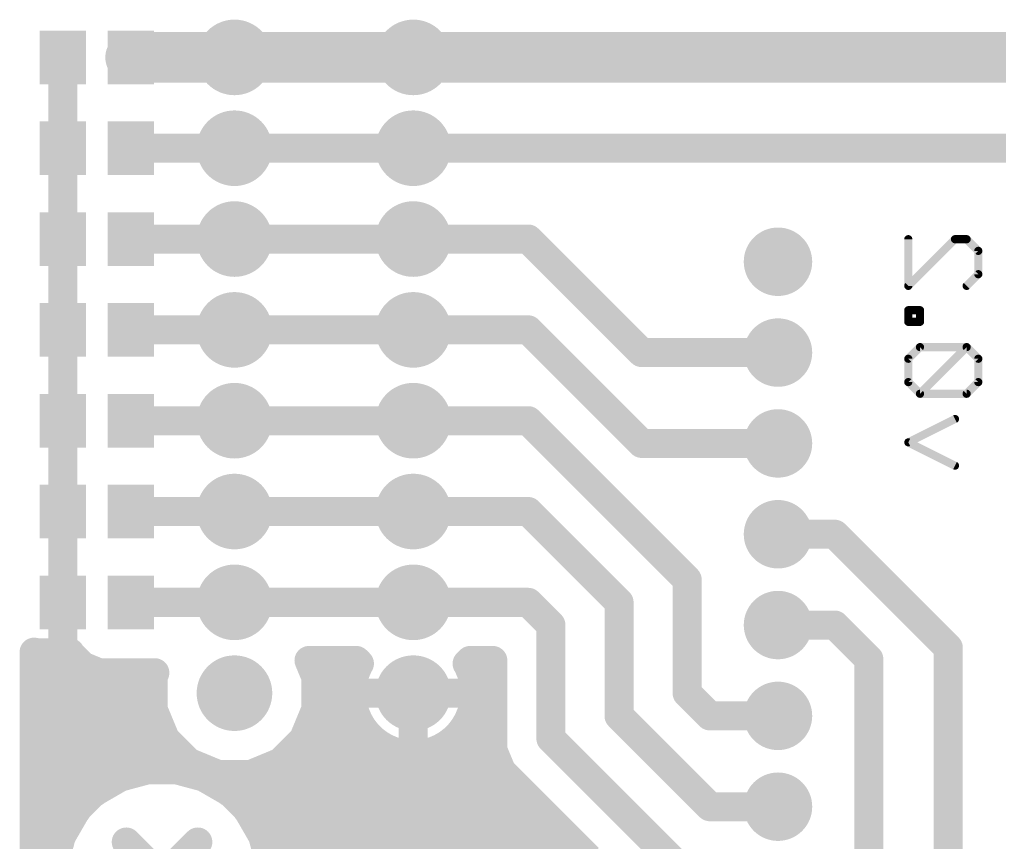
# Model space of a CAD drawing. Extents: x 1 to 49, y 1 to 49.
# Drawn here: x 1.02 to 28.42, y 25.99 to 49 of the extents above; entities that cross this region are included whole.
import ezdxf

# ---------------------------------------------------------------- set-up
doc = ezdxf.new("R2010")
doc.units = 0
doc.layers.add('16', color=175, linetype='CONTINUOUS')
doc.layers.add('17', color=82, linetype='CONTINUOUS')

# ---------------------------------------------------------------- blocks, each defined once
blk = doc.blocks.new('RECT')
blk.add_solid([(-0.5, -0.5), (0.5, -0.5), (-0.5, 0.5), (0.5, 0.5)])
blk = doc.blocks.new('ROUNDP')
at = {"const_width": 0.5}
blk.add_lwpolyline([(0, -0.25, 1), (0, 0.25, 1), (0, -0.25)], format="xyb", dxfattribs=at)

msp = doc.modelspace()

# ---------------------------------------------------------------- linework, layer by layer
at = {"layer": '16'}
for points, const_width in [([(12.025, 47.9425), (4.125, 47.9425)], 1.4224), ([(35.56, 47.9425), (12.025, 47.9425)], 1.4224), ([(2.225, 45.4025), (2.225, 47.4852)], 0.8128), ([(2.225, 47.4852), (2.225, 47.4851)], 0.8128), ([(2.225, 47.4851), (2.225, 46.5321)], 0.8128), ([(2.225, 47.1424), (2.225, 47.1424)], 0.8128), ([(2.225, 46.5321), (2.225, 45.4025)], 0.8128), ([(2.225, 46.3296), (2.225, 46.3296)], 0.8128), ([(2.225, 45.5168), (2.225, 45.5168)], 0.8128), ([(2.225, 45.4025), (2.225, 45.4025)], 0.8128), ([(2.225, 42.8625), (2.225, 45.4025)], 0.8128), ([(2.225, 45.4025), (2.225, 45.4025)], 0.8128), ([(2.225, 45.4025), (2.225, 43.9921)], 0.8128), ([(12.025, 45.4025), (4.125, 45.4025)], 0.8128), ([(34.925, 45.4025), (12.025, 45.4025)], 0.8128), ([(2.225, 44.704), (2.225, 44.704)], 0.8128), ([(2.225, 43.9921), (2.225, 42.8625)], 0.8128), ([(2.225, 43.8912), (2.225, 43.8912)], 0.8128), ([(2.225, 43.0784), (2.225, 43.0784)], 0.8128), ([(2.225, 42.8625), (2.225, 42.8625)], 0.8128), ([(2.225, 40.3225), (2.225, 42.8625)], 0.8128), ([(2.225, 42.8625), (2.225, 42.8625)], 0.8128), ([(2.225, 42.8625), (2.225, 41.4521)], 0.8128), ([(4.125, 42.8625), (12.025, 42.8625)], 0.8128), ([(12.025, 42.8625), (15.24, 42.8625)], 0.8128), ([(15.24, 42.8625), (18.415, 39.6875)], 0.8128), ([(25.8699, 42.8579), (25.8699, 41.5529)], 0.2286), ([(25.8699, 41.5529), (27.1749, 42.8579)], 0.2286), ([(27.1749, 42.8579), (27.5011, 42.8579)], 0.2286), ([(27.5011, 42.8579), (27.8274, 42.5317)], 0.2286), ([(2.225, 42.2656), (2.225, 42.2656)], 0.8128), ([(27.8274, 42.5317), (27.8274, 41.8792)], 0.2286), ([(27.8274, 41.8792), (27.5011, 41.5529)], 0.2286), ([(2.225, 41.4528), (2.225, 41.4528)], 0.8128), ([(2.225, 41.4521), (2.225, 40.3225)], 0.8128), ([(2.225, 40.64), (2.225, 40.64)], 0.8128), ([(26.1961, 40.8735), (25.8699, 40.8735)], 0.2286), ([(25.8699, 40.8735), (25.8699, 40.5472)], 0.2286), ([(26.1961, 40.5472), (26.1961, 40.8735)], 0.2286), ([(2.225, 40.3225), (2.225, 40.3225)], 0.8128), ([(2.225, 37.7825), (2.225, 40.3225)], 0.8128), ([(2.225, 40.3225), (2.225, 40.3225)], 0.8128), ([(2.225, 40.3225), (2.225, 38.9121)], 0.8128), ([(12.025, 40.3225), (4.125, 40.3225)], 0.8128), ([(12.025, 40.3225), (15.24, 40.3225)], 0.8128), ([(15.24, 40.3225), (18.415, 37.1475)], 0.8128), ([(25.8699, 40.5472), (26.1961, 40.5472)], 0.2286), ([(2.225, 39.8272), (2.225, 39.8272)], 0.8128), ([(18.415, 39.6875), (22.225, 39.6875)], 0.8128), ([(26.1961, 39.8409), (25.8699, 39.5146)], 0.2286), ([(27.5011, 39.8409), (26.1961, 39.8409)], 0.2286), ([(26.1961, 38.5359), (27.5011, 39.8409)], 0.2286), ([(27.8274, 39.5146), (27.5011, 39.8409)], 0.2286), ([(25.8699, 39.5146), (25.8699, 38.8621)], 0.2286), ([(27.8274, 38.8621), (27.8274, 39.5146)], 0.2286), ([(2.225, 39.0144), (2.225, 39.0144)], 0.8128), ([(2.225, 38.9121), (2.225, 37.7825)], 0.8128), ([(25.8699, 38.8621), (26.1961, 38.5359)], 0.2286), ([(27.5011, 38.5359), (27.8274, 38.8621)], 0.2286), ([(26.1961, 38.5359), (27.5011, 38.5359)], 0.2286), ([(2.225, 38.2016), (2.225, 38.2016)], 0.8128), ([(2.225, 37.7825), (2.225, 37.7825)], 0.8128), ([(2.225, 35.2425), (2.225, 37.7825)], 0.8128), ([(2.225, 37.7825), (2.225, 37.7825)], 0.8128), ([(2.225, 37.7825), (2.225, 36.6529)], 0.8128), ([(4.125, 37.7825), (12.025, 37.7825)], 0.8128), ([(12.025, 37.7825), (15.24, 37.7825)], 0.8128), ([(15.24, 37.7825), (19.685, 33.3375)], 0.8128), ([(25.8699, 37.177), (27.1749, 37.8295)], 0.2286), ([(2.225, 37.3888), (2.225, 37.3888)], 0.8128), ([(18.415, 37.1475), (22.225, 37.1475)], 0.8128), ([(27.1749, 36.5245), (25.8699, 37.177)], 0.2286), ([(2.225, 36.6529), (2.225, 35.2425)], 0.8128), ([(2.225, 36.576), (2.225, 36.576)], 0.8128), ([(2.225, 35.7632), (2.225, 35.7632)], 0.8128), ([(2.225, 34.1129), (2.225, 35.2425)], 0.8128), ([(2.225, 35.2425), (2.225, 35.2425)], 0.8128), ([(2.225, 35.2425), (2.225, 32.7025)], 0.8128), ([(2.225, 35.2425), (2.225, 35.2425)], 0.8128), ([(12.025, 35.2425), (4.125, 35.2425)], 0.8128), ([(12.025, 35.2425), (15.24, 35.2425)], 0.8128), ([(15.24, 35.2425), (17.78, 32.7025)], 0.8128), ([(2.225, 34.9504), (2.225, 34.9504)], 0.8128), ([(22.225, 34.6075), (23.8125, 34.6075)], 0.8128), ([(23.8125, 34.6075), (26.9875, 31.4325)], 0.8128), ([(2.225, 34.1376), (2.225, 34.1376)], 0.8128), ([(2.225, 32.7025), (2.225, 34.1129)], 0.8128), ([(2.225, 33.3248), (2.225, 33.3248)], 0.8128), ([(19.685, 33.3375), (19.685, 30.1625)], 0.8128), ([(2.225, 32.7025), (2.225, 32.7025)], 0.8128), ([(2.225, 31.2921), (2.225, 32.7025)], 0.8128), ([(2.225, 32.7025), (2.225, 32.7025)], 0.8128), ([(2.225, 32.7025), (2.225, 31.2921)], 0.8128), ([(2.225, 32.512), (2.225, 32.512)], 0.8128), ([(4.125, 32.7025), (12.025, 32.7025)], 0.8128), ([(12.025, 32.7025), (15.24, 32.7025)], 0.8128), ([(15.24, 32.7025), (15.875, 32.0675)], 0.8128), ([(17.78, 32.7025), (17.78, 29.5275)], 0.8128), ([(15.875, 32.0675), (15.875, 28.8925)], 0.8128), ([(23.8125, 32.0675), (22.225, 32.0675)], 0.8128), ([(24.765, 31.115), (23.8125, 32.0675)], 0.8128), ([(2.225, 31.6992), (2.225, 31.6992)], 0.8128), ([(26.9875, 31.4325), (26.9875, 10.16)], 0.8128), ([(1.4224, 1.4224), (1.4224, 31.3095)], 0.8128), ([(1.4224, 31.3095), (1.51, 31.2921)], 0.8128), ([(1.51, 31.2921), (2.225, 31.2921)], 0.8128), ([(2.225, 31.2921), (2.4289, 31.2921)], 0.8128), ([(2.4289, 31.2921), (2.4414, 31.2619)], 0.8128), ([(2.4414, 31.2619), (2.7844, 30.9189)], 0.8128), ([(24.765, 31.115), (24.765, 10.4775)], 0.8128), ([(1.4224, 30.8864), (2.8629, 30.8864)], 0.8128), ([(2.7844, 30.9189), (3.2325, 30.7333)], 0.8128), ([(9.3014, 30.6153), (9.1102, 31.0769)], 0.8128), ([(9.1102, 31.0769), (10.4313, 31.0769)], 0.8128), ([(9.1891, 30.8864), (10.4657, 30.8864)], 0.8128), ([(10.4812, 30.9238), (10.3951, 30.7158)], 0.8128), ([(10.4313, 31.0769), (10.519, 30.9892)], 0.8128), ([(10.519, 30.9892), (10.4812, 30.9238)], 0.8128), ([(13.531, 30.9892), (13.6187, 31.0769)], 0.8128), ([(13.5688, 30.9238), (13.531, 30.9892)], 0.8128), ([(13.6549, 30.7158), (13.5688, 30.9238)], 0.8128), ([(13.5843, 30.8864), (14.2494, 30.8864)], 0.8128), ([(13.6187, 31.0769), (14.2494, 31.0769)], 0.8128), ([(14.2494, 31.0769), (14.2494, 28.5691)], 0.8128), ([(3.2325, 30.7333), (4.7975, 30.7333)], 0.8128), ([(4.7975, 30.7333), (4.7486, 30.6153)], 0.8128), ([(4.7486, 30.6153), (4.7486, 29.7097)], 0.8128), ([(9.3014, 29.7097), (9.3014, 30.6153)], 0.8128), ([(10.3951, 30.7158), (10.3368, 30.4983)], 0.8128), ([(13.7132, 30.4983), (13.6549, 30.7158)], 0.8128), ([(10.3368, 30.4983), (10.3074, 30.2751)], 0.8128), ([(13.7426, 30.2751), (13.7132, 30.4983)], 0.8128), ([(1.4224, 30.0736), (4.7486, 30.0736)], 0.8128), ([(9.3014, 30.0736), (10.3074, 30.0736)], 0.8128), ([(10.3074, 30.2751), (10.3074, 30.1625)], 0.8128), ([(10.3074, 30.1625), (12.025, 30.1625)], 0.8128), ([(12.025, 30.1625), (10.3074, 30.1625)], 0.8128), ([(10.3074, 30.1625), (10.3074, 30.0499)], 0.8128), ([(10.3074, 30.0499), (10.3368, 29.8267)], 0.8128), ([(12.025, 30.1625), (12.025, 30.1625)], 0.8128), ([(12.025, 28.4449), (12.025, 30.1625)], 0.8128), ([(12.025, 30.1625), (12.025, 30.1625)], 0.8128), ([(12.025, 30.1625), (12.025, 28.4449)], 0.8128), ([(13.7426, 30.1625), (12.025, 30.1625)], 0.8128), ([(12.025, 30.1625), (12.025, 30.1625)], 0.8128), ([(12.025, 30.1625), (13.7426, 30.1625)], 0.8128), ([(12.025, 30.0736), (12.025, 30.0736)], 0.8128), ([(13.7132, 29.8267), (13.7426, 30.0499)], 0.8128), ([(13.7426, 30.1625), (13.7426, 30.2751)], 0.8128), ([(13.7426, 30.0499), (13.7426, 30.1625)], 0.8128), ([(13.7426, 30.0736), (14.2494, 30.0736)], 0.8128), ([(19.685, 30.1625), (20.32, 29.5275)], 0.8128), ([(10.3368, 29.8267), (10.3951, 29.6092)], 0.8128), ([(13.6549, 29.6092), (13.7132, 29.8267)], 0.8128), ([(4.7486, 29.7097), (5.0952, 28.873)], 0.8128), ([(8.9548, 28.873), (9.3014, 29.7097)], 0.8128), ([(10.3951, 29.6092), (10.4812, 29.4012)], 0.8128), ([(13.5688, 29.4012), (13.6549, 29.6092)], 0.8128), ([(17.78, 29.5275), (20.32, 26.9875)], 0.8128), ([(20.32, 29.5275), (22.225, 29.5275)], 0.8128), ([(1.4224, 29.2608), (4.9345, 29.2608)], 0.8128), ([(9.1155, 29.2608), (10.5623, 29.2608)], 0.8128), ([(10.4812, 29.4012), (10.5938, 29.2062)], 0.8128), ([(10.5938, 29.2062), (10.7309, 29.0276)], 0.8128), ([(12.025, 29.2608), (12.025, 29.2608)], 0.8128), ([(13.3191, 29.0276), (13.4562, 29.2062)], 0.8128), ([(13.4562, 29.2062), (13.5688, 29.4012)], 0.8128), ([(13.4877, 29.2608), (14.2494, 29.2608)], 0.8128), ([(10.7309, 29.0276), (10.8901, 28.8684)], 0.8128), ([(13.1599, 28.8684), (13.3191, 29.0276)], 0.8128), ([(5.0952, 28.873), (5.7355, 28.2327)], 0.8128), ([(8.3145, 28.2327), (8.9548, 28.873)], 0.8128), ([(10.8901, 28.8684), (11.0687, 28.7313)], 0.8128), ([(11.0687, 28.7313), (11.2637, 28.6187)], 0.8128), ([(12.7863, 28.6187), (12.9813, 28.7313)], 0.8128), ([(12.9813, 28.7313), (13.1599, 28.8684)], 0.8128), ([(15.875, 28.8925), (20.32, 24.4475)], 0.8128), ([(1.4224, 28.448), (5.5202, 28.448)], 0.8128), ([(8.5298, 28.448), (11.8889, 28.448)], 0.8128), ([(11.2637, 28.6187), (11.4717, 28.5326)], 0.8128), ([(11.4717, 28.5326), (11.6892, 28.4743)], 0.8128), ([(11.6892, 28.4743), (11.9124, 28.4449)], 0.8128), ([(11.9124, 28.4449), (12.025, 28.4449)], 0.8128), ([(12.025, 28.448), (12.025, 28.448)], 0.8128), ([(12.025, 28.4449), (12.1376, 28.4449)], 0.8128), ([(12.1376, 28.4449), (12.3608, 28.4743)], 0.8128), ([(12.1611, 28.448), (14.2996, 28.448)], 0.8128), ([(12.3608, 28.4743), (12.5783, 28.5326)], 0.8128), ([(12.5783, 28.5326), (12.7863, 28.6187)], 0.8128), ([(14.2494, 28.5691), (14.4969, 27.9717)], 0.8128), ([(5.7355, 28.2327), (6.5722, 27.8861)], 0.8128), ([(7.4778, 27.8861), (8.3145, 28.2327)], 0.8128), ([(4.6021, 28.0224), (3.8334, 27.8164)], 0.8128), ([(5.3979, 28.0224), (4.6021, 28.0224)], 0.8128), ([(6.1666, 27.8164), (5.3979, 28.0224)], 0.8128), ([(6.5722, 27.8861), (7.4778, 27.8861)], 0.8128), ([(14.4969, 27.9717), (16.9269, 25.5417)], 0.8128), ([(1.4224, 27.6352), (3.5195, 27.6352)], 0.8128), ([(3.8334, 27.8164), (3.1442, 27.4185)], 0.8128), ([(6.8558, 27.4185), (6.1666, 27.8164)], 0.8128), ([(6.4805, 27.6352), (14.8334, 27.6352)], 0.8128), ([(3.0792, 27.3781), (2.6219, 26.9208)], 0.8128), ([(3.1212, 27.3955), (3.0792, 27.3781)], 0.8128), ([(3.1442, 27.4185), (3.1212, 27.3955)], 0.8128), ([(6.8788, 27.3955), (6.8558, 27.4185)], 0.8128), ([(6.9208, 27.3781), (6.8788, 27.3955)], 0.8128), ([(7.3781, 26.9208), (6.9208, 27.3781)], 0.8128), ([(1.4224, 26.8224), (2.5622, 26.8224)], 0.8128), ([(2.5815, 26.8558), (2.1836, 26.1666)], 0.8128), ([(2.6045, 26.8788), (2.5815, 26.8558)], 0.8128), ([(2.6219, 26.9208), (2.6045, 26.8788)], 0.8128), ([(7.3955, 26.8788), (7.3781, 26.9208)], 0.8128), ([(7.4185, 26.8558), (7.3955, 26.8788)], 0.8128), ([(7.8164, 26.1666), (7.4185, 26.8558)], 0.8128), ([(7.4378, 26.8224), (15.6462, 26.8224)], 0.8128), ([(20.32, 26.9875), (22.225, 26.9875)], 0.8128), ([(1.4224, 26.0096), (2.1415, 26.0096)], 0.8128), ([(2.1836, 26.1666), (1.9776, 25.3979)], 0.8128), ([(4, 26), (5, 25)], 0.8128), ([(6, 26), (5, 25)], 0.8128), ([(8.0224, 25.3979), (7.8164, 26.1666)], 0.8128), ([(7.8585, 26.0096), (16.459, 26.0096)], 0.8128)]:
    msp.add_lwpolyline(points, dxfattribs=dict(at, const_width=const_width))
for points, const_width in [([(4.125, 48.2981, 1), (4.125, 47.5869)], 0.7112), ([(12.025, 48.2981, 1), (12.025, 47.5869)], 0.7112), ([(12.025, 47.5869, 1), (12.025, 48.2981)], 0.7112), ([(2.4282, 47.4852, 1), (2.0218, 47.4852)], 0.4064), ([(2.4136, 47.5606, 1), (2.0363, 47.4097)], 0.4064), ([(2.4282, 47.4851, 1), (2.0218, 47.4851)], 0.4064), ([(2.0363, 47.4096, 1), (2.4137, 47.5606)], 0.4064), ([(2.225, 47.3456, 1), (2.225, 46.9392)], 0.4064), ([(2.225, 46.9392, 1), (2.225, 47.3456)], 0.4064), ([(2.4282, 46.5321, 1), (2.0218, 46.5321)], 0.4064), ([(2.225, 46.5328, 1), (2.225, 46.1264)], 0.4064), ([(2.0218, 46.5321, 1), (2.4282, 46.5321)], 0.4064), ([(2.225, 46.1264, 1), (2.225, 46.5328)], 0.4064), ([(2.225, 45.72, 1), (2.225, 45.3136)], 0.4064), ([(2.225, 45.6057, 1), (2.225, 45.1993)], 0.4064), ([(2.4282, 45.4025, 1), (2.0218, 45.4025)], 0.4064), ([(2.225, 45.6057, 1), (2.225, 45.1993)], 0.4064), ([(2.4282, 45.4025, 1), (2.0218, 45.4025)], 0.4064), ([(2.225, 45.3136, 1), (2.225, 45.72)], 0.4064), ([(2.225, 45.1993, 1), (2.225, 45.6057)], 0.4064), ([(2.225, 45.1993, 1), (2.225, 45.6057)], 0.4064), ([(4.125, 45.6057, 1), (4.125, 45.1993)], 0.4064), ([(12.025, 45.6057, 1), (12.025, 45.1993)], 0.4064), ([(12.025, 45.1993, 1), (12.025, 45.6057)], 0.4064), ([(2.0218, 45.4025, 1), (2.4282, 45.4025)], 0.4064), ([(2.0218, 45.4025, 1), (2.4282, 45.4025)], 0.4064), ([(2.225, 44.9072, 1), (2.225, 44.5008)], 0.4064), ([(2.225, 44.5008, 1), (2.225, 44.9072)], 0.4064), ([(2.4282, 43.9921, 1), (2.0218, 43.9921)], 0.4064), ([(2.225, 44.0944, 1), (2.225, 43.688)], 0.4064), ([(2.0218, 43.9921, 1), (2.4282, 43.9921)], 0.4064), ([(2.225, 43.688, 1), (2.225, 44.0944)], 0.4064), ([(2.225, 43.2816, 1), (2.225, 42.8752)], 0.4064), ([(2.225, 42.8752, 1), (2.225, 43.2816)], 0.4064), ([(2.225, 43.0657, 1), (2.225, 42.6593)], 0.4064), ([(2.4282, 42.8625, 1), (2.0218, 42.8625)], 0.4064), ([(2.225, 43.0657, 1), (2.225, 42.6593)], 0.4064), ([(2.4282, 42.8625, 1), (2.0218, 42.8625)], 0.4064), ([(2.0218, 42.8625, 1), (2.4282, 42.8625)], 0.4064), ([(2.0218, 42.8625, 1), (2.4282, 42.8625)], 0.4064), ([(2.225, 42.6593, 1), (2.225, 43.0657)], 0.4064), ([(2.225, 42.6593, 1), (2.225, 43.0657)], 0.4064), ([(4.125, 43.0657, 1), (4.125, 42.6593)], 0.4064), ([(12.025, 43.0657, 1), (12.025, 42.6593)], 0.4064), ([(12.025, 42.6593, 1), (12.025, 43.0657)], 0.4064), ([(15.3837, 43.0062, 1), (15.0963, 42.7188)], 0.4064), ([(15.24, 42.6593, 1), (15.24, 43.0657)], 0.4064), ([(25.9271, 42.8579, 1), (25.8128, 42.8579)], 0.1143), ([(27.1749, 42.9151, 1), (27.1749, 42.8008)], 0.1143), ([(27.2153, 42.8175, 1), (27.1345, 42.8983)], 0.1143), ([(27.5415, 42.8983, 1), (27.4607, 42.8175)], 0.1143), ([(27.5011, 42.8008, 1), (27.5011, 42.9151)], 0.1143), ([(2.225, 42.4688, 1), (2.225, 42.0624)], 0.4064), ([(2.225, 42.0624, 1), (2.225, 42.4688)], 0.4064), ([(27.8845, 42.5317, 1), (27.7702, 42.5317)], 0.1143), ([(27.787, 42.4913, 1), (27.8678, 42.5721)], 0.1143), ([(27.7702, 41.8792, 1), (27.8845, 41.8792)], 0.1143), ([(27.8678, 41.8388, 1), (27.787, 41.9196)], 0.1143), ([(2.225, 41.656, 1), (2.225, 41.2496)], 0.4064), ([(2.4282, 41.4521, 1), (2.0218, 41.4521)], 0.4064), ([(2.0218, 41.4521, 1), (2.4282, 41.4521)], 0.4064), ([(2.225, 41.2496, 1), (2.225, 41.656)], 0.4064), ([(25.8295, 41.5933, 1), (25.9103, 41.5125)], 0.1143), ([(27.4607, 41.5933, 1), (27.5415, 41.5125)], 0.1143), ([(25.8128, 41.5529, 1), (25.9271, 41.5529)], 0.1143), ([(2.225, 40.8432, 1), (2.225, 40.4368)], 0.4064), ([(2.225, 40.4368, 1), (2.225, 40.8432)], 0.4064), ([(25.9271, 40.8735, 1), (25.8128, 40.8735)], 0.1143), ([(25.8699, 40.9306, 1), (25.8699, 40.8163)], 0.1143), ([(26.2533, 40.8735, 1), (26.139, 40.8735)], 0.1143), ([(26.1961, 40.8163, 1), (26.1961, 40.9306)], 0.1143), ([(2.225, 40.5257, 1), (2.225, 40.1193)], 0.4064), ([(2.4282, 40.3225, 1), (2.0218, 40.3225)], 0.4064), ([(2.225, 40.5257, 1), (2.225, 40.1193)], 0.4064), ([(2.4282, 40.3225, 1), (2.0218, 40.3225)], 0.4064), ([(2.225, 40.1193, 1), (2.225, 40.5257)], 0.4064), ([(2.225, 40.1193, 1), (2.225, 40.5257)], 0.4064), ([(4.125, 40.5257, 1), (4.125, 40.1193)], 0.4064), ([(12.025, 40.5257, 1), (12.025, 40.1193)], 0.4064), ([(12.025, 40.1193, 1), (12.025, 40.5257)], 0.4064), ([(15.3837, 40.4662, 1), (15.0963, 40.1788)], 0.4064), ([(15.24, 40.1193, 1), (15.24, 40.5257)], 0.4064), ([(25.8699, 40.6044, 1), (25.8699, 40.4901)], 0.1143), ([(25.8128, 40.5472, 1), (25.9271, 40.5472)], 0.1143), ([(26.139, 40.5472, 1), (26.2533, 40.5472)], 0.1143), ([(26.1961, 40.4901, 1), (26.1961, 40.6044)], 0.1143), ([(2.0218, 40.3225, 1), (2.4282, 40.3225)], 0.4064), ([(2.0218, 40.3225, 1), (2.4282, 40.3225)], 0.4064), ([(2.225, 40.0304, 1), (2.225, 39.624)], 0.4064), ([(2.225, 39.624, 1), (2.225, 40.0304)], 0.4064), ([(18.415, 39.8907, 1), (18.415, 39.4843)], 0.4064), ([(18.2713, 39.5438, 1), (18.5587, 39.8312)], 0.4064), ([(22.225, 39.4843, 1), (22.225, 39.8907)], 0.4064), ([(26.1961, 39.898, 1), (26.1961, 39.7837)], 0.1143), ([(26.2366, 39.8005, 1), (26.1557, 39.8813)], 0.1143), ([(27.5415, 39.8813, 1), (27.4607, 39.8005)], 0.1143), ([(27.5415, 39.8005, 1), (27.4607, 39.8813)], 0.1143), ([(27.5011, 39.7837, 1), (27.5011, 39.898)], 0.1143), ([(25.9271, 39.5146, 1), (25.8128, 39.5146)], 0.1143), ([(25.8295, 39.555, 1), (25.9103, 39.4742)], 0.1143), ([(27.8845, 39.5146, 1), (27.7702, 39.5146)], 0.1143), ([(27.787, 39.4742, 1), (27.8678, 39.555)], 0.1143), ([(2.225, 39.2176, 1), (2.225, 38.8112)], 0.4064), ([(2.4282, 38.9121, 1), (2.0218, 38.9121)], 0.4064), ([(2.225, 38.8112, 1), (2.225, 39.2176)], 0.4064), ([(2.0218, 38.9121, 1), (2.4282, 38.9121)], 0.4064), ([(25.9103, 38.9025, 1), (25.8295, 38.8217)], 0.1143), ([(25.8128, 38.8621, 1), (25.9271, 38.8621)], 0.1143), ([(27.7702, 38.8621, 1), (27.8845, 38.8621)], 0.1143), ([(27.8678, 38.8217, 1), (27.787, 38.9025)], 0.1143), ([(26.1961, 38.593, 1), (26.1961, 38.4787)], 0.1143), ([(27.5011, 38.4787, 1), (27.5011, 38.593)], 0.1143), ([(2.225, 38.4048, 1), (2.225, 37.9984)], 0.4064), ([(2.225, 37.9984, 1), (2.225, 38.4048)], 0.4064), ([(26.1557, 38.5763, 1), (26.2366, 38.4955)], 0.1143), ([(26.1557, 38.4955, 1), (26.2366, 38.5763)], 0.1143), ([(27.4607, 38.5763, 1), (27.5415, 38.4955)], 0.1143), ([(2.225, 37.9857, 1), (2.225, 37.5793)], 0.4064), ([(2.4282, 37.7825, 1), (2.0218, 37.7825)], 0.4064), ([(2.225, 37.9857, 1), (2.225, 37.5793)], 0.4064), ([(2.4282, 37.7825, 1), (2.0218, 37.7825)], 0.4064), ([(2.225, 37.5793, 1), (2.225, 37.9857)], 0.4064), ([(2.225, 37.5793, 1), (2.225, 37.9857)], 0.4064), ([(4.125, 37.9857, 1), (4.125, 37.5793)], 0.4064), ([(12.025, 37.9857, 1), (12.025, 37.5793)], 0.4064), ([(12.025, 37.5793, 1), (12.025, 37.9857)], 0.4064), ([(15.3837, 37.9262, 1), (15.0963, 37.6388)], 0.4064), ([(15.24, 37.5793, 1), (15.24, 37.9857)], 0.4064), ([(2.0218, 37.7825, 1), (2.4282, 37.7825)], 0.4064), ([(2.0218, 37.7825, 1), (2.4282, 37.7825)], 0.4064), ([(27.2004, 37.7784, 1), (27.1493, 37.8806)], 0.1143), ([(2.225, 37.592, 1), (2.225, 37.1856)], 0.4064), ([(2.225, 37.1856, 1), (2.225, 37.592)], 0.4064), ([(18.415, 37.3507, 1), (18.415, 36.9443)], 0.4064), ([(22.225, 36.9443, 1), (22.225, 37.3507)], 0.4064), ([(18.2713, 37.0038, 1), (18.5587, 37.2912)], 0.4064), ([(25.8955, 37.2281, 1), (25.8443, 37.1259)], 0.1143), ([(25.8443, 37.2281, 1), (25.8955, 37.1259)], 0.1143), ([(2.4282, 36.6529, 1), (2.0218, 36.6529)], 0.4064), ([(2.225, 36.7792, 1), (2.225, 36.3728)], 0.4064), ([(2.0218, 36.6529, 1), (2.4282, 36.6529)], 0.4064), ([(2.225, 36.3728, 1), (2.225, 36.7792)], 0.4064), ([(27.1493, 36.4734, 1), (27.2004, 36.5756)], 0.1143), ([(2.225, 35.9664, 1), (2.225, 35.56)], 0.4064), ([(2.225, 35.56, 1), (2.225, 35.9664)], 0.4064), ([(2.4282, 35.2425, 1), (2.0218, 35.2425)], 0.4064), ([(2.225, 35.4457, 1), (2.225, 35.0393)], 0.4064), ([(2.4282, 35.2425, 1), (2.0218, 35.2425)], 0.4064), ([(2.225, 35.4457, 1), (2.225, 35.0393)], 0.4064), ([(2.225, 35.0393, 1), (2.225, 35.4457)], 0.4064), ([(2.225, 35.0393, 1), (2.225, 35.4457)], 0.4064), ([(4.125, 35.4457, 1), (4.125, 35.0393)], 0.4064), ([(12.025, 35.4457, 1), (12.025, 35.0393)], 0.4064), ([(12.025, 35.0393, 1), (12.025, 35.4457)], 0.4064), ([(15.3837, 35.3862, 1), (15.0963, 35.0988)], 0.4064), ([(15.24, 35.0393, 1), (15.24, 35.4457)], 0.4064), ([(2.0218, 35.2425, 1), (2.4282, 35.2425)], 0.4064), ([(2.0218, 35.2425, 1), (2.4282, 35.2425)], 0.4064), ([(2.225, 35.1536, 1), (2.225, 34.7472)], 0.4064), ([(2.225, 34.7472, 1), (2.225, 35.1536)], 0.4064), ([(22.225, 34.8107, 1), (22.225, 34.4043)], 0.4064), ([(23.9562, 34.7512, 1), (23.6688, 34.4638)], 0.4064), ([(23.8125, 34.4043, 1), (23.8125, 34.8107)], 0.4064), ([(2.225, 34.3408, 1), (2.225, 33.9344)], 0.4064), ([(2.225, 33.9344, 1), (2.225, 34.3408)], 0.4064), ([(2.4282, 34.1129, 1), (2.0218, 34.1129)], 0.4064), ([(2.0218, 34.1129, 1), (2.4282, 34.1129)], 0.4064), ([(2.225, 33.528, 1), (2.225, 33.1216)], 0.4064), ([(2.225, 33.1216, 1), (2.225, 33.528)], 0.4064), ([(19.8882, 33.3375, 1), (19.4818, 33.3375)], 0.4064), ([(19.5413, 33.1938, 1), (19.8287, 33.4812)], 0.4064), ([(2.225, 32.9057, 1), (2.225, 32.4993)], 0.4064), ([(2.4282, 32.7025, 1), (2.0218, 32.7025)], 0.4064), ([(2.225, 32.9057, 1), (2.225, 32.4993)], 0.4064), ([(2.4282, 32.7025, 1), (2.0218, 32.7025)], 0.4064), ([(2.225, 32.7152, 1), (2.225, 32.3088)], 0.4064), ([(2.0218, 32.7025, 1), (2.4282, 32.7025)], 0.4064), ([(2.0218, 32.7025, 1), (2.4282, 32.7025)], 0.4064), ([(2.225, 32.4993, 1), (2.225, 32.9057)], 0.4064), ([(2.225, 32.4993, 1), (2.225, 32.9057)], 0.4064), ([(2.225, 32.3088, 1), (2.225, 32.7152)], 0.4064), ([(4.125, 32.9057, 1), (4.125, 32.4993)], 0.4064), ([(12.025, 32.9057, 1), (12.025, 32.4993)], 0.4064), ([(12.025, 32.4993, 1), (12.025, 32.9057)], 0.4064), ([(15.3837, 32.8462, 1), (15.0963, 32.5588)], 0.4064), ([(15.24, 32.4993, 1), (15.24, 32.9057)], 0.4064), ([(17.9832, 32.7025, 1), (17.5768, 32.7025)], 0.4064), ([(17.6363, 32.5588, 1), (17.9237, 32.8462)], 0.4064), ([(16.0782, 32.0675, 1), (15.6718, 32.0675)], 0.4064), ([(15.7313, 31.9238, 1), (16.0187, 32.2112)], 0.4064), ([(22.225, 32.2707, 1), (22.225, 31.8643)], 0.4064), ([(23.9562, 32.2112, 1), (23.6688, 31.9238)], 0.4064), ([(23.8125, 31.8643, 1), (23.8125, 32.2707)], 0.4064), ([(2.225, 31.9024, 1), (2.225, 31.496)], 0.4064), ([(2.225, 31.496, 1), (2.225, 31.9024)], 0.4064), ([(27.1907, 31.4325, 1), (26.7843, 31.4325)], 0.4064), ([(1.6256, 31.3095, 1), (1.2192, 31.3095)], 0.4064), ([(1.462, 31.5088, 1), (1.3828, 31.1102)], 0.4064), ([(1.51, 31.4953, 1), (1.51, 31.0889)], 0.4064), ([(1.4703, 31.0928, 1), (1.5496, 31.4914)], 0.4064), ([(2.225, 31.4953, 1), (2.225, 31.0889)], 0.4064), ([(2.225, 31.0889, 1), (2.225, 31.4953)], 0.4064), ([(2.6166, 31.3698, 1), (2.2412, 31.2144)], 0.4064), ([(2.5851, 31.4056, 1), (2.2977, 31.1182)], 0.4064), ([(2.2537, 31.1841, 1), (2.6292, 31.3396)], 0.4064), ([(2.4289, 31.0889, 1), (2.4289, 31.4953)], 0.4064), ([(24.9682, 31.115, 1), (24.5618, 31.115)], 0.4064), ([(26.8438, 31.2888, 1), (27.1312, 31.5762)], 0.4064), ([(1.4224, 31.0896, 1), (1.4224, 30.6832)], 0.4064), ([(2.0218, 31.2921, 1), (2.4282, 31.2921)], 0.4064), ([(2.0218, 31.2921, 1), (2.4282, 31.2921)], 0.4064), ([(2.8621, 31.1066, 1), (2.7066, 30.7312)], 0.4064), ([(2.6407, 30.7752, 1), (2.9281, 31.0626)], 0.4064), ([(2.8629, 30.6832, 1), (2.8629, 31.0896)], 0.4064), ([(9.2979, 31.1547, 1), (8.9225, 30.9991)], 0.4064), ([(9.1102, 31.2801, 1), (9.1102, 30.8737)], 0.4064), ([(9.1891, 31.0896, 1), (9.1891, 30.6832)], 0.4064), ([(10.575, 31.2206, 1), (10.2876, 30.9332)], 0.4064), ([(10.669, 30.846, 1), (10.2935, 31.0016)], 0.4064), ([(10.695, 30.8876, 1), (10.343, 31.0908)], 0.4064), ([(10.3753, 30.8455, 1), (10.6627, 31.1329)], 0.4064), ([(10.4313, 30.8737, 1), (10.4313, 31.2801)], 0.4064), ([(10.4657, 30.6832, 1), (10.4657, 31.0896)], 0.4064), ([(13.707, 31.0908, 1), (13.355, 30.8876)], 0.4064), ([(13.3873, 31.1329, 1), (13.6747, 30.8455)], 0.4064), ([(13.7565, 31.0016, 1), (13.381, 30.846)], 0.4064), ([(13.5843, 31.0896, 1), (13.5843, 30.6832)], 0.4064), ([(13.6187, 31.2801, 1), (13.6187, 30.8737)], 0.4064), ([(13.7624, 30.9332, 1), (13.475, 31.2206)], 0.4064), ([(14.4526, 31.0769, 1), (14.0462, 31.0769)], 0.4064), ([(14.2494, 30.8737, 1), (14.2494, 31.2801)], 0.4064), ([(14.2494, 30.6832, 1), (14.2494, 31.0896)], 0.4064), ([(24.6213, 30.9713, 1), (24.9087, 31.2587)], 0.4064), ([(3.2325, 30.9365, 1), (3.2325, 30.5301)], 0.4064), ([(3.1547, 30.5456, 1), (3.3102, 30.921)], 0.4064), ([(4.9518, 30.6153, 1), (4.5454, 30.6153)], 0.4064), ([(4.9852, 30.6555, 1), (4.6097, 30.8111)], 0.4064), ([(4.7975, 30.5301, 1), (4.7975, 30.9365)], 0.4064), ([(9.5046, 30.6153, 1), (9.0982, 30.6153)], 0.4064), ([(10.2073, 30.7935, 1), (10.5828, 30.638)], 0.4064), ([(10.5913, 30.6632, 1), (10.1988, 30.7684)], 0.4064), ([(10.3053, 31.0254, 1), (10.6572, 30.8222)], 0.4064), ([(13.3928, 30.8222, 1), (13.7447, 31.0254)], 0.4064), ([(13.8512, 30.7684, 1), (13.4587, 30.6632)], 0.4064), ([(13.4672, 30.638, 1), (13.8427, 30.7935)], 0.4064), ([(4.5609, 30.6931, 1), (4.9363, 30.5375)], 0.4064), ([(9.1137, 30.5375, 1), (9.4891, 30.6931)], 0.4064), ([(10.1405, 30.5509, 1), (10.5331, 30.4457)], 0.4064), ([(10.5382, 30.4718, 1), (10.1353, 30.5248)], 0.4064), ([(13.9147, 30.5248, 1), (13.5117, 30.4718)], 0.4064), ([(13.5169, 30.4457, 1), (13.9095, 30.5509)], 0.4064), ([(1.4224, 30.2768, 1), (1.4224, 29.8704)], 0.4064), ([(4.7486, 29.8704, 1), (4.7486, 30.2768)], 0.4064), ([(9.3014, 30.2768, 1), (9.3014, 29.8704)], 0.4064), ([(10.5106, 30.2751, 1), (10.1042, 30.2751)], 0.4064), ([(10.3074, 30.3657, 1), (10.3074, 29.9593)], 0.4064), ([(10.3074, 30.3657, 1), (10.3074, 29.9593)], 0.4064), ([(10.5106, 30.1625, 1), (10.1042, 30.1625)], 0.4064), ([(10.1059, 30.3016, 1), (10.5089, 30.2486)], 0.4064), ([(10.5089, 30.0764, 1), (10.1059, 30.0234)], 0.4064), ([(10.3074, 29.8704, 1), (10.3074, 30.2768)], 0.4064), ([(12.2282, 30.1625, 1), (11.8218, 30.1625)], 0.4064), ([(12.2282, 30.1625, 1), (11.8218, 30.1625)], 0.4064), ([(12.025, 30.3657, 1), (12.025, 29.9593)], 0.4064), ([(12.2282, 30.1625, 1), (11.8218, 30.1625)], 0.4064), ([(12.025, 30.3657, 1), (12.025, 29.9593)], 0.4064), ([(12.2282, 30.1625, 1), (11.8218, 30.1625)], 0.4064), ([(12.025, 30.3657, 1), (12.025, 29.9593)], 0.4064), ([(12.025, 30.2768, 1), (12.025, 29.8704)], 0.4064), ([(12.025, 29.9593, 1), (12.025, 30.3657)], 0.4064), ([(12.025, 29.9593, 1), (12.025, 30.3657)], 0.4064), ([(12.025, 29.9593, 1), (12.025, 30.3657)], 0.4064), ([(12.025, 29.8704, 1), (12.025, 30.2768)], 0.4064), ([(13.9458, 30.2751, 1), (13.5394, 30.2751)], 0.4064), ([(13.9458, 30.1625, 1), (13.5394, 30.1625)], 0.4064), ([(13.7426, 30.2768, 1), (13.7426, 29.8704)], 0.4064), ([(13.5411, 30.2486, 1), (13.9441, 30.3016)], 0.4064), ([(13.9441, 30.0234, 1), (13.5411, 30.0764)], 0.4064), ([(13.7426, 29.9593, 1), (13.7426, 30.3657)], 0.4064), ([(13.7426, 29.9593, 1), (13.7426, 30.3657)], 0.4064), ([(14.2494, 29.8704, 1), (14.2494, 30.2768)], 0.4064), ([(19.8287, 30.3062, 1), (19.5413, 30.0188)], 0.4064), ([(10.1042, 30.1625, 1), (10.5106, 30.1625)], 0.4064), ([(10.1042, 30.0499, 1), (10.5106, 30.0499)], 0.4064), ([(10.5331, 29.8793, 1), (10.1405, 29.7741)], 0.4064), ([(11.8218, 30.1625, 1), (12.2282, 30.1625)], 0.4064), ([(11.8218, 30.1625, 1), (12.2282, 30.1625)], 0.4064), ([(13.9095, 29.7741, 1), (13.5169, 29.8793)], 0.4064), ([(13.5394, 30.1625, 1), (13.9458, 30.1625)], 0.4064), ([(13.5394, 30.0499, 1), (13.9458, 30.0499)], 0.4064), ([(19.4818, 30.1625, 1), (19.8882, 30.1625)], 0.4064), ([(4.9363, 29.7875, 1), (4.5609, 29.6319)], 0.4064), ([(4.5454, 29.7097, 1), (4.9518, 29.7097)], 0.4064), ([(9.0982, 29.7097, 1), (9.5046, 29.7097)], 0.4064), ([(9.4891, 29.6319, 1), (9.1137, 29.7875)], 0.4064), ([(10.1353, 29.8002, 1), (10.5382, 29.8532)], 0.4064), ([(10.5828, 29.687, 1), (10.2073, 29.5314)], 0.4064), ([(13.8427, 29.5314, 1), (13.4672, 29.687)], 0.4064), ([(13.5117, 29.8532, 1), (13.9147, 29.8002)], 0.4064), ([(17.9237, 29.6712, 1), (17.6363, 29.3838)], 0.4064), ([(20.32, 29.7307, 1), (20.32, 29.3243)], 0.4064), ([(20.1763, 29.3838, 1), (20.4637, 29.6712)], 0.4064), ([(22.225, 29.3243, 1), (22.225, 29.7307)], 0.4064), ([(1.4224, 29.464, 1), (1.4224, 29.0576)], 0.4064), ([(4.9345, 29.0576, 1), (4.9345, 29.464)], 0.4064), ([(9.1155, 29.464, 1), (9.1155, 29.0576)], 0.4064), ([(10.1988, 29.5566, 1), (10.5913, 29.6618)], 0.4064), ([(10.6572, 29.5028, 1), (10.3052, 29.2996)], 0.4064), ([(10.2935, 29.3234, 1), (10.669, 29.479)], 0.4064), ([(10.755, 29.3299, 1), (10.4326, 29.0825)], 0.4064), ([(10.5623, 29.0576, 1), (10.5623, 29.464)], 0.4064), ([(12.025, 29.464, 1), (12.025, 29.0576)], 0.4064), ([(12.025, 29.0576, 1), (12.025, 29.464)], 0.4064), ([(13.4877, 29.464, 1), (13.4877, 29.0576)], 0.4064), ([(13.6174, 29.0825, 1), (13.295, 29.3299)], 0.4064), ([(13.381, 29.479, 1), (13.7565, 29.3234)], 0.4064), ([(13.7447, 29.2996, 1), (13.3928, 29.5028)], 0.4064), ([(13.4587, 29.6618, 1), (13.8512, 29.5566)], 0.4064), ([(14.2494, 29.0576, 1), (14.2494, 29.464)], 0.4064), ([(17.5768, 29.5275, 1), (17.9832, 29.5275)], 0.4064), ([(10.4178, 29.1046, 1), (10.7698, 29.3078)], 0.4064), ([(10.8746, 29.1713, 1), (10.5872, 28.8839)], 0.4064), ([(10.5697, 28.9039, 1), (10.8921, 29.1513)], 0.4064), ([(13.1579, 29.1513, 1), (13.4803, 28.9039)], 0.4064), ([(13.4628, 28.8839, 1), (13.1754, 29.1713)], 0.4064), ([(13.2802, 29.3078, 1), (13.6322, 29.1046)], 0.4064), ([(5.2388, 29.0167, 1), (4.9515, 28.7293)], 0.4064), ([(4.9074, 28.7953, 1), (5.2829, 28.9508)], 0.4064), ([(8.7671, 28.9508, 1), (9.1426, 28.7953)], 0.4064), ([(9.0985, 28.7293, 1), (8.8112, 29.0167)], 0.4064), ([(11.0138, 29.0296, 1), (10.7664, 28.7072)], 0.4064), ([(10.7464, 28.7247, 1), (11.0338, 29.0121)], 0.4064), ([(11.1703, 28.9073, 1), (10.9671, 28.5553)], 0.4064), ([(10.945, 28.5701, 1), (11.1924, 28.8925)], 0.4064), ([(12.8576, 28.8925, 1), (13.105, 28.5701)], 0.4064), ([(13.0829, 28.5553, 1), (12.8797, 28.9073)], 0.4064), ([(13.0162, 29.0121, 1), (13.3036, 28.7247)], 0.4064), ([(13.2836, 28.7072, 1), (13.0362, 29.0296)], 0.4064), ([(16.0187, 29.0362, 1), (15.7313, 28.7488)], 0.4064), ([(15.6718, 28.8925, 1), (16.0782, 28.8925)], 0.4064), ([(1.4224, 28.6512, 1), (1.4224, 28.2448)], 0.4064), ([(5.5202, 28.2448, 1), (5.5202, 28.6512)], 0.4064), ([(8.5298, 28.6512, 1), (8.5298, 28.2448)], 0.4064), ([(11.3415, 28.8065, 1), (11.1859, 28.431)], 0.4064), ([(11.1621, 28.4427, 1), (11.3653, 28.7947)], 0.4064), ([(11.5243, 28.7288, 1), (11.4191, 28.3363)], 0.4064), ([(11.3939, 28.3448, 1), (11.5495, 28.7203)], 0.4064), ([(11.7157, 28.6757, 1), (11.6627, 28.2728)], 0.4064), ([(11.6366, 28.278, 1), (11.7418, 28.6706)], 0.4064), ([(11.9124, 28.6481, 1), (11.9124, 28.2417)], 0.4064), ([(12.025, 28.6512, 1), (12.025, 28.2448)], 0.4064), ([(12.025, 28.6481, 1), (12.025, 28.2417)], 0.4064), ([(11.8859, 28.2434, 1), (11.9389, 28.6464)], 0.4064), ([(11.8889, 28.2448, 1), (11.8889, 28.6512)], 0.4064), ([(12.1111, 28.6464, 1), (12.1641, 28.2434)], 0.4064), ([(12.1611, 28.6512, 1), (12.1611, 28.2448)], 0.4064), ([(12.025, 28.2448, 1), (12.025, 28.6512)], 0.4064), ([(12.025, 28.2417, 1), (12.025, 28.6481)], 0.4064), ([(12.1376, 28.2417, 1), (12.1376, 28.6481)], 0.4064), ([(12.3082, 28.6706, 1), (12.4134, 28.278)], 0.4064), ([(12.3873, 28.2728, 1), (12.3343, 28.6757)], 0.4064), ([(12.5005, 28.7203, 1), (12.656, 28.3448)], 0.4064), ([(12.6309, 28.3363, 1), (12.5257, 28.7288)], 0.4064), ([(12.6847, 28.7947, 1), (12.8879, 28.4427)], 0.4064), ([(12.8641, 28.431, 1), (12.7085, 28.8065)], 0.4064), ([(14.4371, 28.6469, 1), (14.0617, 28.4914)], 0.4064), ([(14.0462, 28.5691, 1), (14.4526, 28.5691)], 0.4064), ([(14.2996, 28.2448, 1), (14.2996, 28.6512)], 0.4064), ([(5.8133, 28.4204, 1), (5.6578, 28.0449)], 0.4064), ([(5.5918, 28.089, 1), (5.8792, 28.3763)], 0.4064), ([(8.1708, 28.3763, 1), (8.4582, 28.089)], 0.4064), ([(8.3922, 28.0449, 1), (8.2367, 28.4204)], 0.4064), ([(11.8218, 28.4449, 1), (12.2282, 28.4449)], 0.4064), ([(11.8218, 28.4449, 1), (12.2282, 28.4449)], 0.4064), ([(4.6021, 28.2256, 1), (4.6021, 27.8192)], 0.4064), ([(4.6547, 27.8261, 1), (4.5495, 28.2187)], 0.4064), ([(5.4505, 28.2187, 1), (5.3453, 27.8261)], 0.4064), ([(5.3979, 27.8192, 1), (5.3979, 28.2256)], 0.4064), ([(6.5722, 28.0893, 1), (6.5722, 27.6829)], 0.4064), ([(6.4944, 27.6984, 1), (6.65, 28.0738)], 0.4064), ([(7.4, 28.0738, 1), (7.5556, 27.6984)], 0.4064), ([(7.4778, 27.6829, 1), (7.4778, 28.0893)], 0.4064), ([(14.6406, 28.1154, 1), (14.3532, 27.828)], 0.4064), ([(14.3091, 27.8939, 1), (14.6846, 28.0494)], 0.4064), ([(1.4224, 27.8384, 1), (1.4224, 27.432)], 0.4064), ([(3.5195, 27.432, 1), (3.5195, 27.8384)], 0.4064), ([(3.7808, 28.0127, 1), (3.886, 27.6201)], 0.4064), ([(3.935, 27.6404, 1), (3.7318, 27.9924)], 0.4064), ([(6.2682, 27.9924, 1), (6.065, 27.6404)], 0.4064), ([(6.114, 27.6201, 1), (6.2192, 28.0127)], 0.4064), ([(6.4805, 27.8384, 1), (6.4805, 27.432)], 0.4064), ([(14.8334, 27.432, 1), (14.8334, 27.8384)], 0.4064), ([(3.0014, 27.5659, 1), (3.1569, 27.1904)], 0.4064), ([(2.9775, 27.5392, 1), (3.2649, 27.2519)], 0.4064), ([(3.2229, 27.2344, 1), (2.9355, 27.5218)], 0.4064), ([(3.0426, 27.5945, 1), (3.2458, 27.2425)], 0.4064), ([(3.2879, 27.2748, 1), (3.0005, 27.5622)], 0.4064), ([(3.199, 27.2078, 1), (3.0435, 27.5833)], 0.4064), ([(6.9995, 27.5622, 1), (6.7121, 27.2748)], 0.4064), ([(6.9565, 27.5833, 1), (6.801, 27.2078)], 0.4064), ([(7.0645, 27.5218, 1), (6.7771, 27.2344)], 0.4064), ([(6.7351, 27.2519, 1), (7.0225, 27.5392)], 0.4064), ([(6.7542, 27.2425, 1), (6.9574, 27.5945)], 0.4064), ([(6.8431, 27.1904, 1), (6.9986, 27.5659)], 0.4064), ([(1.4224, 27.0256, 1), (1.4224, 26.6192)], 0.4064), ([(2.4378, 26.9995, 1), (2.7252, 26.7121)], 0.4064), ([(2.4167, 26.9565, 1), (2.7922, 26.801)], 0.4064), ([(2.7575, 26.7542, 1), (2.4055, 26.9574)], 0.4064), ([(2.4782, 27.0645, 1), (2.7656, 26.7771)], 0.4064), ([(2.8096, 26.8431, 1), (2.4341, 26.9986)], 0.4064), ([(2.7481, 26.7351, 1), (2.4608, 27.0225)], 0.4064), ([(2.5622, 26.6192, 1), (2.5622, 27.0256)], 0.4064), ([(7.5659, 26.9986, 1), (7.1904, 26.8431)], 0.4064), ([(7.5392, 27.0225, 1), (7.2519, 26.7351)], 0.4064), ([(7.2078, 26.801, 1), (7.5833, 26.9565)], 0.4064), ([(7.5945, 26.9574, 1), (7.2425, 26.7542)], 0.4064), ([(7.2344, 26.7771, 1), (7.5218, 27.0645)], 0.4064), ([(7.4378, 27.0256, 1), (7.4378, 26.6192)], 0.4064), ([(7.2748, 26.7121, 1), (7.5622, 26.9995)], 0.4064), ([(15.6462, 26.6192, 1), (15.6462, 27.0256)], 0.4064), ([(20.32, 27.1907, 1), (20.32, 26.7843)], 0.4064), ([(20.1763, 26.8438, 1), (20.4637, 27.1312)], 0.4064), ([(22.225, 26.7843, 1), (22.225, 27.1907)], 0.4064), ([(1.4224, 26.2128, 1), (1.4224, 25.8064)], 0.4064), ([(2.0076, 26.2682, 1), (2.3595, 26.065)], 0.4064), ([(2.3798, 26.114, 1), (1.9873, 26.2192)], 0.4064), ([(2.1415, 25.8064, 1), (2.1415, 26.2128)], 0.4064), ([(4.1437, 26.1437, 1), (3.8563, 25.8563)], 0.4064), ([(6.1437, 25.8563, 1), (5.8563, 26.1437)], 0.4064), ([(8.0127, 26.2192, 1), (7.6201, 26.114)], 0.4064), ([(7.6404, 26.065, 1), (7.9924, 26.2682)], 0.4064), ([(7.8585, 26.2128, 1), (7.8585, 25.8064)], 0.4064), ([(16.459, 25.8064, 1), (16.459, 26.2128)], 0.4064)]:
    msp.add_lwpolyline(points, format="xyb", dxfattribs=dict(at, const_width=const_width))

# ---------------------------------------------------------------- block references
at = {"layer": '16', "xscale": 1.3, "yscale": 1.5, "rotation": 180}
for p in [(2.225, 47.9425), (4.125, 47.9425), (2.225, 45.4025), (4.125, 45.4025), (2.225, 42.8625), (4.125, 42.8625), (2.225, 40.3225), (4.125, 40.3225), (2.225, 37.7825), (4.125, 37.7825), (2.225, 35.2425), (4.125, 35.2425), (2.225, 32.7025), (4.125, 32.7025)]:
    msp.add_blockref('RECT', p, dxfattribs=at)
at = {"layer": '17', "xscale": 2.1144, "yscale": 2.1144, "rotation": 180}
for p in [(7.025, 47.9425), (7.025, 47.9425), (12.025, 47.9425), (12.025, 47.9425), (7.025, 45.4025), (7.025, 45.4025), (12.025, 45.4025), (12.025, 45.4025), (7.025, 42.8625), (7.025, 42.8625), (12.025, 42.8625), (12.025, 42.8625), (7.025, 40.3225), (7.025, 40.3225), (12.025, 40.3225), (12.025, 40.3225), (7.025, 37.7825), (7.025, 37.7825), (12.025, 37.7825), (12.025, 37.7825), (7.025, 35.2425), (7.025, 35.2425), (12.025, 35.2425), (12.025, 35.2425), (7.025, 32.7025), (7.025, 32.7025), (12.025, 32.7025), (12.025, 32.7025), (7.025, 30.1625), (7.025, 30.1625), (12.025, 30.1625), (12.025, 30.1625)]:
    msp.add_blockref('ROUNDP', p, dxfattribs=at)
at = {"layer": '17', "xscale": 1.9144, "yscale": 1.9144}
for p in [(22.225, 42.2275), (22.225, 42.2275), (22.225, 39.6875), (22.225, 39.6875), (22.225, 37.1475), (22.225, 37.1475), (22.225, 34.6075), (22.225, 34.6075), (22.225, 32.0675), (22.225, 32.0675), (22.225, 29.5275), (22.225, 29.5275), (22.225, 26.9875), (22.225, 26.9875)]:
    msp.add_blockref('ROUNDP', p, dxfattribs=at)

doc.saveas('drawing.dxf')
